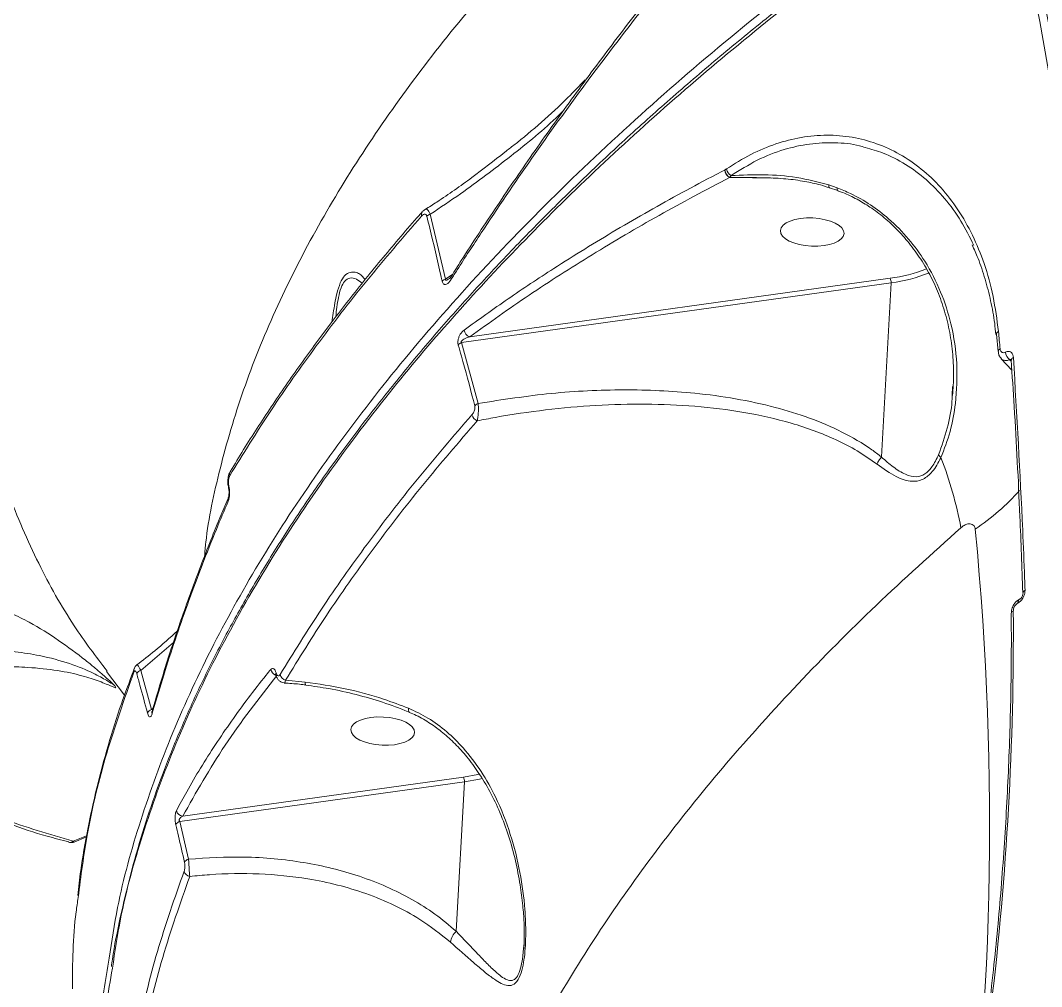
# Model space of a CAD drawing. Header units: millimetres. Extents: x -4335 to 4318, y -3792 to 3101.
# Drawn here: x 1852.4 to 2001.5, y 603.2 to 744.4 of the extents above; entities that cross this region are included whole.
import ezdxf

# ---------------------------------------------------------------- set-up
doc = ezdxf.new("R2010")
doc.units = ezdxf.units.MM
doc.layers.add('DIKOM_ЗОНА', color=80, linetype='Continuous')
doc.layers.add('DIKOM_ОБЪЕКТ', color=7, linetype='Continuous')

msp = doc.modelspace()

# ---------------------------------------------------------------- linework, layer by layer
at = {"layer": 'DIKOM_ЗОНА', "color": 3, "lineweight": 15}
msp.add_lwpolyline([(1629.814, 3100.338, -0.4205658), (4317.777, 469.92), (4317.777, -16.224, -0.4142136), (1317.777, -3016.224), (-2004.986, -3016.224, -0.4142136), (-3504.986, -1516.224), (-3504.986, 1600.338, -0.4142136), (-2004.986, 3100.338), (1629.814, 3100.338)], format="xyb", dxfattribs=at)
at = {"layer": 'DIKOM_ОБЪЕКТ', "color": 7, "linetype": 'Continuous', "lineweight": 15}
for p, q in [((1955.274, 722.528), (1955.243, 722.512)), ((1955.5, 722.66), (1955.274, 722.528)), ((1955.966, 721.436), (1955.998, 721.441)), ((1955.966, 721.436), (1962.595, 721.3)), ((1955.998, 721.441), (1956.166, 721.685)), ((1955.998, 721.441), (1957.639, 721.43)), ((1971.665, 719.894), (1970.43, 720.323)), ((1971.781, 719.494), (1970.542, 719.914)), ((1914.465, 706.569), (1912.228, 716.049)), ((1915.525, 707.312), (1914.465, 706.569)), ((1915.318, 707.02), (1915.325, 707.031)), ((1916.812, 697.296), (1979.557, 706.03)), ((1979.396, 706.695), (1917.997, 698.148)), ((1979.557, 706.03), (1978.134, 680.596)), ((1995.179, 695.993), (1994.935, 698.529)), ((1919.223, 688.408), (1916.812, 697.296)), ((1996.252, 695.913), (1996.233, 695.903)), ((1997.178, 693.285), (1995.627, 694.929)), ((1996.866, 694.796), (1996.886, 694.805)), ((1997.006, 694.643), (1996.866, 694.796)), ((1996.886, 694.805), (1997.089, 694.665)), ((1997.11, 694.768), (1997.111, 694.753)), ((1988.503, 690.893), (1988.461, 689.567)), ((1998.813, 660.783), (1998.814, 660.77)), ((1998.069, 659.262), (1998.089, 659.272)), ((1998.324, 659.828), (1998.351, 659.841)), ((1869.959, 649.415), (1874.738, 653.48)), ((1867.588, 645.793), (1864.938, 649.236)), ((1871.521, 643.69), (1869.959, 649.415)), ((1893.975, 647.717), (1891.107, 647.984)), ((1871.736, 643.841), (1871.521, 643.69)), ((1875.652, 627.362), (1917.238, 633.151)), ((1917.077, 633.816), (1876.076, 628.109)), ((1917.238, 633.151), (1916.016, 611.32)), ((1876.935, 621.847), (1875.652, 627.362)), ((1862.043, 625.228), (1860.104, 624.462)), ((1862.023, 625.109), (1860.231, 624.347)), ((1859.441, 624.317), (1859.421, 624.322))]:
    msp.add_line(p, q, dxfattribs=at)
at = {"layer": 'DIKOM_ОБЪЕКТ', "color": 7, "linetype": 'Continuous', "lineweight": 15, "flags": 128}
for points in [[(1995.752, 769.345), (1998.701, 756.817), (2001.287, 744.187), (2003.507, 731.464), (2005.36, 718.656), (2006.844, 705.771), (2007.96, 692.819), (2008.705, 679.807), (2009.08, 666.744), (2009.085, 653.639), (2008.719, 640.499), (2007.982, 627.335), (2006.875, 614.154), (2005.399, 600.965), (2003.555, 587.777), (2001.344, 574.598), (1998.767, 561.437), (1995.826, 548.303), (1992.524, 535.204), (1988.861, 522.149), (1984.841, 509.146), (1980.466, 496.204)], [(1970.43, 720.323), (1970.444, 720.109), (1970.493, 719.974), (1970.551, 719.929)], [(1882.828, 676.277), (1882.774, 676.164), (1882.773, 676.074)], [(1889.676, 648.797), (1889.669, 648.92), (1889.715, 649.065)], [(1909.183, 643.296), (1909.171, 643.302), (1909.09, 643.403), (1909.056, 643.6), (1909.071, 643.882)], [(1919.431, 634.251), (1919.201, 634.198), (1917.077, 633.816)], [(1917.238, 633.151), (1919.428, 633.545), (1919.83, 633.639)]]:
    msp.add_lwpolyline(points, dxfattribs=at)
at = {"layer": 'DIKOM_ОБЪЕКТ', "color": 7, "linetype": 'Continuous', "lineweight": 15}
for centre, radius, start, end in [((1956.539, 722.601), 1.299, 183.9232, 243.81491), ((1956.552, 722.594), 1.28, 182.95823, 244.33923), ((1956.904, 722.904), 1.425, 189.87337, 238.8318), ((1911.558, 716.001), 0.625, 140.87079, 199.57424), ((1912.684, 714.745), 1.382, 109.24469, 133.52531), ((1915.729, 706.787), 0.473, 150.466, 207.75507), ((1976.633, 728.13), 21.613, 277.34575, 291.93079), ((1976.686, 728.215), 22.369, 277.37443, 292.09155), ((1914.882, 705.27), 1.364, 107.76622, 132.2537), ((1978.473, 706.12), 1.088, 355.27462, 31.90642), ((1918.398, 699.297), 1.217, 187.84886, 250.76439), ((1995.398, 698.485), 0.466, 111.4308, 174.58295), ((1571.231, 656.735), 426.09, 5.33867, 5.68173), ((1917.283, 696.125), 1.262, 111.92287, 139.32181), ((1995.626, 695.958), 0.448, 109.91084, 175.08818), ((1997.746, 696.033), 1.518, 184.90373, 234.61258), ((1997.765, 696.043), 1.518, 184.90147, 234.60423), ((1997.527, 694.712), 0.421, 106.12349, 172.38591), ((1919.66, 687.242), 1.245, 110.54131, 137.99729), ((1919.59, 687.094), 1.318, 195.36449, 247.8276), ((1987.831, 681.64), 1.526, 208.15499, 228.56884), ((1934.612, 660.106), 56.05, 10.42475, 21.33336), ((1883.593, 678.065), 0.676, 150.12464, 198.09356), ((1973.119, 698.101), 33.716, 303.70845, 318.36306), ((1883.24, 674.357), 0.562, 158.11578, 202.46357), ((1550.513, 626.915), 443.421, 351.74971, 5.58287), ((1999.239, 660.726), 0.43, 107.04206, 172.37804), ((1998.633, 659.348), 0.571, 123.08705, 188.68287), ((1998.65, 659.359), 0.568, 122.25114, 188.77569), ((1536.812, 654.956), 460.591, 353.20519, 0.38866), ((1997.506, 657.682), 0.414, 105.82013, 171.41889), ((1869.622, 649.369), 0.713, 158.72712, 197.3607), ((1870.285, 648.392), 1.075, 107.70835, 149.01602), ((1890.047, 649.751), 1.122, 190.14827, 248.17147), ((1891.427, 649.104), 1.165, 195.32317, 254.04691), ((1894.557, 647.611), 0.592, 169.66215, 214.47824), ((1871.825, 642.673), 1.061, 106.67892, 148.27535), ((1872.173, 643.248), 0.609, 163.10861, 198.96819), ((1916.151, 633.24), 1.091, 355.322, 31.85905), ((1876.225, 629.183), 1.085, 192.84017, 262.11852), ((1875.942, 626.421), 0.985, 107.09995, 153.10437), ((1859.615, 625.108), 0.81, 257.58204, 307.12255), ((1877.205, 620.913), 0.973, 106.13105, 152.33098), ((1877.332, 620.367), 1.071, 195.09894, 258.18997), ((1917.939, 609.288), 2.797, 133.42101, 170.87863)]:
    msp.add_arc(centre, radius, start, end, dxfattribs=at)
at = {"layer": 'DIKOM_ОБЪЕКТ', "color": 7, "linetype": 'Continuous', "lineweight": 15, "extrusion": (0, 0, -1)}
for centre in [(1968.023, 713.443), (1905.291, 640.549)]:
    msp.add_ellipse(centre, major_axis=(-4.655, 0.216), ratio=0.4423845, dxfattribs=at)
at = {"layer": 'DIKOM_ОБЪЕКТ', "color": 7, "linetype": 'Continuous', "lineweight": 15}
for points, knots in [([(1784.689, 686.189), (1784.372, 686.77), (1782.217, 690.72), (1779.12, 698.919), (1775.448, 710.767), (1772.77, 723.63), (1771.028, 737.395), (1770.281, 752.066), (1770.537, 767.311), (1771.773, 783.066), (1773.943, 799.256), (1777.084, 816.144), (1781.225, 833.7), (1786.377, 851.879), (1792.171, 869.501), (1798.431, 886.449), (1804.991, 902.637), (1812.219, 919.05), (1820.104, 935.646), (1828.559, 952.245), (1837.539, 968.765), (1845.984, 983.46), (1851.596, 992.676), (1853.881, 996.428)], [0, 0, 0, 0, 0.0090629, 0.0616134, 0.1142045, 0.166755, 0.2208322, 0.2749532, 0.3290302, 0.3815808, 0.4341718, 0.4867225, 0.5407995, 0.5949206, 0.6489977, 0.6947333, 0.7405225, 0.7863117, 0.8325347, 0.8787578, 0.923817, 0.968978, 1, 1, 1, 1]), ([(1865.04, 649.312), (1863.395, 651.471), (1859.702, 656.321), (1854.862, 665.047), (1850.403, 675.295), (1846.805, 686.639), (1844.122, 698.899), (1842.415, 711.782), (1841.641, 725.128), (1841.731, 738.833), (1842.675, 753.271), (1844.507, 768.418), (1847.242, 784.232), (1850.796, 800.267), (1855.12, 816.447), (1860.15, 832.701), (1865.988, 849.382), (1872.663, 866.455), (1880.109, 883.862), (1885.697, 895.576), (1888.49, 901.43)], [0, 0, 0, 0, 0.0448805, 0.1007966, 0.1587356, 0.2166744, 0.2754456, 0.3342166, 0.3894156, 0.4446579, 0.4998574, 0.5566653, 0.6135193, 0.670328, 0.7245287, 0.7787687, 0.8329697, 0.8886323, 0.9443371, 1, 1, 1, 1]), ([(1960.12, 787.284), (1956.295, 784.062), (1948.647, 777.62), (1938.089, 767.748), (1928.237, 757.74), (1918.871, 747.25), (1910.14, 736.327), (1902.19, 724.996), (1895.264, 713.536), (1889.446, 701.982), (1884.753, 690.366), (1881.466, 679.078), (1879.68, 670.963), (1879.327, 666.74), (1879.269, 666.041)], [0, 0, 0, 0, 0.0825412, 0.1650825, 0.2484454, 0.331808, 0.4239641, 0.5161908, 0.6083454, 0.7032168, 0.7981668, 0.8930368, 0.9822931, 1, 1, 1, 1]), ([(1995.327, 771.026), (1992.074, 768.815), (1983.312, 762.86), (1969.763, 752.903), (1954.96, 741.125), (1941.012, 728.997), (1927.99, 716.554), (1915.969, 703.829), (1905.21, 691.104), (1895.723, 678.422), (1887.484, 665.825), (1880.364, 653.108), (1874.42, 640.309), (1869.771, 627.482), (1866.706, 616.487), (1865.722, 609.858), (1865.356, 607.397)], [0, 0, 0, 0, 0.0441346, 0.1188984, 0.1937197, 0.2684835, 0.3454189, 0.4224169, 0.4993524, 0.5741159, 0.6489373, 0.7237011, 0.8006366, 0.8776345, 0.9545701, 1, 1, 1, 1]), ([(1865.66, 606.168), (1865.708, 606.518), (1866.035, 608.893), (1866.938, 613.339), (1868.383, 619.495), (1870.158, 625.676), (1872.224, 631.858), (1874.586, 638.043), (1877.244, 644.232), (1880.198, 650.428), (1883.448, 656.631), (1886.996, 662.843), (1890.841, 669.067), (1894.986, 675.304), (1899.432, 681.555), (1904.179, 687.82), (1909.212, 694.08), (1914.512, 700.309), (1920.062, 706.485), (1925.856, 712.604), (1931.894, 718.669), (1938.18, 724.681), (1944.715, 730.644), (1951.5, 736.559), (1958.537, 742.427), (1965.828, 748.249), (1973.374, 754.03), (1981.186, 759.765), (1988.676, 765.073), (1993.661, 768.431), (1995.873, 769.921)], [0, 0, 0, 0, 0.0064342, 0.0437347, 0.0811219, 0.1183617, 0.1554313, 0.1923721, 0.2292253, 0.2660323, 0.3028337, 0.3396636, 0.3765562, 0.4135523, 0.4506931, 0.4880193, 0.5254942, 0.5628754, 0.6000489, 0.6370709, 0.6739834, 0.7108282, 0.7476467, 0.7844811, 0.8213591, 0.8583225, 0.8954137, 0.9326738, 0.9701206, 1, 1, 1, 1]), ([(1981.565, 496.187), (1982.285, 498.255), (1984.375, 504.254), (1987.61, 514.227), (1991.171, 526.117), (1994.431, 538.049), (1997.391, 550.016), (2000.05, 562.011), (2002.406, 574.028), (2004.457, 586.06), (2006.204, 598.101), (2007.644, 610.145), (2008.777, 622.183), (2009.602, 634.211), (2010.12, 646.222), (2010.329, 658.209), (2010.229, 670.165), (2009.821, 682.084), (2009.105, 693.959), (2008.081, 705.785), (2006.75, 717.554), (2005.111, 729.26), (2003.169, 740.898), (2000.917, 752.459), (1998.787, 762.089), (1997.367, 767.851), (1996.883, 769.812)], [0, 0, 0, 0, 0.0228197, 0.0662142, 0.1096093, 0.1530051, 0.1964012, 0.2397978, 0.2831947, 0.3265922, 0.36999, 0.4133885, 0.4567873, 0.5001867, 0.5435864, 0.5869868, 0.6303876, 0.6737889, 0.7171906, 0.760593, 0.8039955, 0.8473987, 0.8908023, 0.9342062, 0.9776107, 1, 1, 1, 1]), ([(1865.82, 605.897), (1866.173, 608.299), (1867.121, 614.75), (1870.096, 625.445), (1874.556, 637.905), (1880.356, 650.577), (1887.455, 663.414), (1895.88, 676.378), (1905.038, 688.64), (1914.696, 700.171), (1924.642, 710.963), (1935.441, 721.686), (1947.075, 732.307), (1959.414, 742.715), (1972.396, 752.859), (1984.511, 761.706), (1992.499, 767.135), (1995.752, 769.345)], [0, 0, 0, 0, 0.0443992, 0.1192421, 0.1941427, 0.2689859, 0.3460027, 0.4230824, 0.5000993, 0.5652368, 0.6304501, 0.6956634, 0.7614945, 0.8273256, 0.8914994, 0.9558184, 1, 1, 1, 1]), ([(1915.311, 706.567), (1915.598, 707.019), (1917.034, 709.278), (1920.854, 715.159), (1927.018, 724.224), (1936.227, 737.078), (1943.44, 746.289), (1947.813, 751.874)], [0, 0, 0, 0, 0.0299892, 0.1499527, 0.3900723, 0.6301912, 1, 1, 1, 1]), ([(1915.342, 707.021), (1915.812, 707.774), (1917.953, 711.204), (1922.002, 717.316), (1927.486, 725.34), (1933.199, 733.336), (1939.136, 741.307), (1943.999, 747.643), (1946.96, 751.316), (1947.789, 752.345)], [0, 0, 0, 0, 0.0499692, 0.2277923, 0.4046873, 0.5808526, 0.7564787, 0.9317579, 1, 1, 1, 1]), ([(1934.871, 735.703), (1934.031, 734.823), (1930.769, 731.409), (1926.778, 727.938), (1923.576, 725.474), (1923.141, 725.139)], [0, 0, 0, 0, 0.2307512, 0.8955452, 1, 1, 1, 1]), ([(1912.228, 716.049), (1913.712, 717.036), (1917.737, 719.714), (1924.039, 724.513), (1929.067, 728.596), (1931.489, 730.979), (1931.716, 731.203)], [0, 0, 0, 0, 0.2168598, 0.5885464, 0.9613809, 1, 1, 1, 1]), ([(1995.228, 698.919), (1995.001, 700.652), (1994.547, 704.119), (1993.23, 708.815), (1991.495, 713.05), (1989.368, 716.774), (1986.863, 720.027), (1984.004, 722.74), (1980.855, 724.896), (1977.465, 726.463), (1973.886, 727.394), (1970.183, 727.699), (1966.435, 727.377), (1962.707, 726.409), (1959.038, 724.896), (1956.678, 723.405), (1955.5, 722.66)], [0, 0, 0, 0, 0.0751076, 0.1502149, 0.2212827, 0.2925774, 0.3636455, 0.4347704, 0.5061231, 0.5772488, 0.6483408, 0.7196584, 0.7907518, 0.8604295, 0.9303195, 1, 1, 1, 1]), ([(1956.166, 721.685), (1957.438, 722.483), (1959.981, 724.077), (1963.849, 725.569), (1967.653, 726.415), (1971.326, 726.56), (1974.054, 726.347), (1975.48, 725.885), (1975.76, 725.795)], [0, 0, 0, 0, 0.1995824, 0.3991633, 0.5841774, 0.7697753, 0.954785, 1, 1, 1, 1]), ([(1911.498, 716.751), (1912.064, 717.108), (1914.385, 718.574), (1918.285, 721.339), (1921.53, 723.864), (1923.128, 725.107)], [0, 0, 0, 0, 0.140576, 0.5768195, 1, 1, 1, 1]), ([(1975.76, 725.795), (1976.638, 725.556), (1978.681, 725), (1981.671, 723.42), (1984.703, 721.208), (1987.415, 718.41), (1989.783, 715.207), (1991.029, 712.717), (1991.635, 711.505)], [0, 0, 0, 0, 0.1322446, 0.3078342, 0.4828655, 0.6578737, 0.8334396, 1, 1, 1, 1]), ([(1955.243, 722.512), (1954.823, 722.294), (1952.72, 721.202), (1947.336, 718.326), (1939.331, 713.786), (1930.91, 708.588), (1923.53, 703.7), (1919.305, 700.654), (1917.193, 699.131)], [0, 0, 0, 0, 0.0299889, 0.1499475, 0.3900566, 0.6301649, 0.8150834, 1, 1, 1, 1]), ([(1917.997, 698.148), (1920.852, 700.189), (1926.56, 704.271), (1935.829, 710.175), (1945.563, 715.928), (1952.498, 719.6), (1955.966, 721.436)], [0, 0, 0, 0, 0.2492689, 0.4985368, 0.749268, 1, 1, 1, 1]), ([(1970.43, 720.323), (1968.876, 720.738), (1965.767, 721.567), (1960.998, 721.902), (1957.783, 721.758), (1956.166, 721.685)], [0, 0, 0, 0, 0.3317433, 0.6638448, 1, 1, 1, 1]), ([(1957.639, 721.43), (1957.957, 721.429), (1959.422, 721.423), (1960.884, 721.371), (1962.03, 721.331)], [0, 0, 0, 0, 0.2170656, 1, 1, 1, 1]), ([(1970.546, 719.91), (1970.112, 720.054), (1968.918, 720.452), (1966.797, 720.89), (1964.118, 721.271), (1962.198, 721.34), (1961.199, 721.376)], [0, 0, 0, 0, 0.1419836, 0.3909118, 0.6831836, 1, 1, 1, 1]), ([(1986.821, 680.496), (1987.308, 681.749), (1988.296, 684.286), (1989.102, 688.926), (1989.296, 694.234), (1988.511, 699.726), (1986.892, 704.772), (1984.764, 708.928), (1982.159, 712.508), (1979.46, 715.265), (1976.567, 717.477), (1974.002, 718.965), (1972.316, 719.635), (1971.665, 719.894)], [0, 0, 0, 0, 0.0889075, 0.1801284, 0.3049765, 0.4334611, 0.5379147, 0.645161, 0.72941, 0.8158767, 0.884786, 0.9555182, 1, 1, 1, 1]), ([(1971.665, 719.894), (1971.665, 719.872), (1971.664, 719.731), (1971.689, 719.549), (1971.768, 719.529), (1971.801, 719.52)], [0, 0, 0, 0, 0.0998046, 0.6201953, 1, 1, 1, 1]), ([(1988.514, 689.576), (1988.559, 690.079), (1988.701, 691.666), (1988.673, 694.349), (1988.365, 697.577), (1987.728, 700.724), (1986.8, 703.722), (1985.594, 706.55), (1984.132, 709.166), (1982.448, 711.553), (1980.592, 713.687), (1978.599, 715.547), (1976.591, 717.067), (1974.554, 718.281), (1972.969, 719.062), (1972.016, 719.373), (1971.777, 719.451)], [0, 0, 0, 0, 0.0419024, 0.1320988, 0.2234155, 0.3120051, 0.3984509, 0.4823688, 0.5638937, 0.6420329, 0.7176471, 0.7899182, 0.8586958, 0.9172835, 0.9792279, 1, 1, 1, 1]), ([(1883.008, 678.401), (1883.034, 678.446), (1884.253, 680.574), (1886.938, 684.787), (1891.079, 691.037), (1895.545, 697.279), (1900.274, 703.506), (1905.311, 709.709), (1908.92, 714.005), (1910.927, 716.223), (1911.078, 716.39)], [0, 0, 0, 0, 0.0035151, 0.1673113, 0.331191, 0.4951596, 0.6590693, 0.822851, 0.98663, 1, 1, 1, 1]), ([(1910.969, 715.792), (1911.053, 715.875), (1911.202, 716.022), (1911.414, 716.088), (1911.566, 716.042), (1911.673, 715.927), (1911.713, 715.807), (1911.732, 715.747)], [0, 0, 0, 0, 0.319628, 0.5618587, 0.7279063, 0.8640388, 1, 1, 1, 1]), ([(1911.086, 716.375), (1911.144, 716.455), (1911.253, 716.605), (1911.419, 716.697), (1911.497, 716.74)], [0, 0, 0, 0, 0.5356556, 1, 1, 1, 1]), ([(1912.228, 716.049), (1912.163, 716.196), (1912.032, 716.49), (1911.817, 716.739), (1911.633, 716.834), (1911.54, 716.771), (1911.502, 716.745)], [0, 0, 0, 0, 0.2671876, 0.5341863, 0.8067269, 1, 1, 1, 1]), ([(1882.95, 677.855), (1884.9, 681.019), (1888.798, 687.345), (1895.518, 696.843), (1902.82, 706.338), (1908.253, 712.64), (1910.969, 715.792)], [0, 0, 0, 0, 0.2491217, 0.4982423, 0.749121, 1, 1, 1, 1]), ([(1911.732, 715.747), (1911.876, 715.171), (1912.593, 712.295), (1913.332, 709.136), (1913.905, 706.546), (1913.965, 706.279)], [0, 0, 0, 0, 0.1831688, 0.9158784, 1, 1, 1, 1]), ([(1994.842, 698.495), (1994.791, 699.029), (1994.628, 700.714), (1994.112, 703.427), (1993.303, 706.611), (1992.394, 709.352), (1991.675, 710.937), (1991.38, 711.589)], [0, 0, 0, 0, 0.1102019, 0.3483369, 0.5887653, 0.8308313, 1, 1, 1, 1]), ([(1902.745, 706.498), (1902.488, 706.809), (1902.068, 707.318), (1901.262, 707.617), (1900.526, 707.631), (1899.765, 707.209), (1899.074, 706.105), (1898.492, 704.22), (1898.138, 702.169), (1897.939, 700.724), (1897.878, 700.286)], [0, 0, 0, 0, 0.1872557, 0.305902, 0.4242914, 0.5552298, 0.6630066, 0.7709265, 0.9305234, 1, 1, 1, 1]), ([(1915.021, 706.656), (1915.028, 706.661), (1915.046, 706.674), (1915.158, 706.791), (1915.256, 706.906), (1915.316, 707.017), (1915.317, 707.02)], [0, 0, 0, 0, 0.2113382, 0.5084415, 0.9898276, 1, 1, 1, 1]), ([(1898.438, 701.022), (1898.439, 701.031), (1898.529, 702.017), (1898.725, 703.561), (1899.175, 705.361), (1899.756, 706.422), (1900.559, 706.85), (1901.467, 706.648), (1902.031, 706.188), (1902.311, 705.96)], [0, 0, 0, 0, 0.0019933, 0.205167, 0.3244355, 0.4433936, 0.5960173, 0.7993856, 1, 1, 1, 1]), ([(1913.965, 706.279), (1913.99, 706.189), (1914.042, 706.01), (1914.178, 705.845), (1914.364, 705.764), (1914.642, 705.822), (1914.981, 706.094), (1915.203, 706.413), (1915.311, 706.567)], [0, 0, 0, 0, 0.109854, 0.2200461, 0.3257302, 0.4925162, 0.7537331, 1, 1, 1, 1]), ([(1915.032, 706.673), (1914.977, 706.631), (1914.848, 706.533), (1914.675, 706.443), (1914.546, 706.412), (1914.491, 706.426), (1914.472, 706.445), (1914.459, 706.47), (1914.453, 706.508), (1914.461, 706.546), (1914.465, 706.569)], [0, 0, 0, 0, 0.246634, 0.5785439, 0.7383015, 0.7935604, 0.8493845, 0.8650991, 0.9198888, 1, 1, 1, 1]), ([(1917.193, 699.131), (1916.994, 698.953), (1916.711, 698.7), (1916.421, 698.139), (1916.296, 697.725), (1916.263, 697.338), (1916.286, 697.098), (1916.318, 696.979), (1916.326, 696.948)], [0, 0, 0, 0, 0.4029991, 0.5733119, 0.7451165, 0.8533484, 0.9617298, 1, 1, 1, 1]), ([(1916.812, 697.296), (1916.803, 697.305), (1916.785, 697.324), (1916.764, 697.361), (1916.758, 697.397), (1916.76, 697.435), (1916.771, 697.48), (1916.838, 697.593), (1917.008, 697.729), (1917.285, 697.888), (1917.624, 698.031), (1917.874, 698.11), (1917.997, 698.148)], [0, 0, 0, 0, 0.0254763, 0.0517661, 0.0782705, 0.0864761, 0.1150097, 0.1529105, 0.3030143, 0.4907859, 0.7490131, 1, 1, 1, 1]), ([(1916.326, 696.948), (1916.48, 696.409), (1917.251, 693.716), (1918.049, 690.756), (1918.671, 688.326), (1918.735, 688.075)], [0, 0, 0, 0, 0.1831684, 0.9158775, 1, 1, 1, 1]), ([(1995.682, 694.944), (1995.594, 695.03), (1995.382, 695.24), (1995.216, 695.619), (1995.212, 695.899), (1995.211, 696)], [0, 0, 0, 0, 0.3095199, 0.753104, 1, 1, 1, 1]), ([(1996.233, 695.903), (1996.221, 695.897), (1996.13, 695.852), (1995.959, 695.811), (1995.773, 695.853), (1995.621, 695.966), (1995.514, 696.132), (1995.486, 696.303), (1995.473, 696.379)], [0, 0, 0, 0, 0.0339768, 0.252199, 0.4705137, 0.5979231, 0.8192921, 1, 1, 1, 1]), ([(1997.41, 695.117), (1997.389, 695.263), (1997.345, 695.557), (1997.13, 695.868), (1996.834, 696.03), (1996.524, 696.032), (1996.328, 695.946), (1996.252, 695.913)], [0, 0, 0, 0, 0.2182671, 0.4367393, 0.6530519, 0.865753, 1, 1, 1, 1]), ([(1999.113, 661.137), (1999.092, 661.719), (1998.984, 664.628), (1998.529, 675.899), (1997.901, 686.684), (1997.41, 695.117)], [0, 0, 0, 0, 0.0517106, 0.2585527, 1, 1, 1, 1]), ([(1995.65, 694.946), (1995.65, 694.946), (1995.696, 694.868), (1995.911, 694.759), (1996.276, 694.643), (1996.645, 694.709), (1996.84, 694.785), (1996.866, 694.796)], [0, 0, 0, 0, 0.0011203, 0.2154044, 0.5811452, 0.9438131, 1, 1, 1, 1]), ([(1996.886, 694.805), (1996.909, 694.817), (1996.971, 694.846), (1997.05, 694.851), (1997.094, 694.824), (1997.101, 694.82)], [0, 0, 0, 0, 0.3475892, 0.8998077, 1, 1, 1, 1]), ([(1998.787, 660.785), (1998.651, 664.486), (1998.32, 673.494), (1997.74, 684.83), (1997.233, 692.492), (1997.082, 694.769)], [0, 0, 0, 0, 0.3289682, 0.8005213, 1, 1, 1, 1]), ([(1997.108, 694.752), (1997.108, 694.764), (1997.108, 694.825), (1997.089, 694.867), (1997.092, 694.861), (1997.094, 694.859)], [0, 0, 0, 0, 0.1511848, 0.7383328, 1, 1, 1, 1]), ([(1978.134, 680.596), (1977.669, 680.951), (1975.875, 682.319), (1972.424, 684.325), (1967.672, 686.355), (1962.463, 687.962), (1956.861, 689.168), (1949.511, 690.155), (1940.531, 690.55), (1929.928, 690.06), (1922.789, 688.959), (1919.223, 688.408)], [0, 0, 0, 0, 0.0310718, 0.1198405, 0.2089556, 0.2979308, 0.3968249, 0.4957438, 0.663633, 0.831973, 1, 1, 1, 1]), ([(1988.461, 689.567), (1988.455, 689.307), (1988.419, 687.694), (1987.818, 684.735), (1986.932, 682.199), (1986.486, 680.92)], [0, 0, 0, 0, 0.0872457, 0.5395433, 1, 1, 1, 1]), ([(1918.735, 688.075), (1918.746, 688.018), (1918.769, 687.9), (1918.759, 687.673), (1918.704, 687.42), (1918.567, 687.067), (1918.42, 686.876), (1918.32, 686.745)], [0, 0, 0, 0, 0.1212183, 0.252307, 0.4115736, 0.5993455, 1, 1, 1, 1]), ([(1919.093, 685.874), (1919.132, 686.061), (1919.21, 686.435), (1919.269, 687.173), (1919.273, 687.875), (1919.238, 688.246), (1919.223, 688.408)], [0, 0, 0, 0, 0.2829623, 0.5675071, 0.8112174, 1, 1, 1, 1]), ([(1919.093, 685.874), (1919.971, 686.042), (1923.307, 686.682), (1929.105, 687.534), (1936.449, 688.196), (1943.731, 688.394), (1950.963, 688.09), (1958.091, 687.217), (1965.038, 685.656), (1970.529, 683.649), (1974.656, 681.535), (1976.543, 680.203), (1977.487, 679.537)], [0, 0, 0, 0, 0.0419947, 0.1595223, 0.2774934, 0.3953163, 0.5131212, 0.6338763, 0.7545657, 0.8758686, 0.9379484, 1, 1, 1, 1]), ([(1918.32, 686.745), (1915.622, 683.615), (1910.227, 677.355), (1902.936, 667.879), (1896.194, 658.355), (1892.267, 651.983), (1890.304, 648.796)], [0, 0, 0, 0, 0.2491213, 0.498242, 0.7491218, 1, 1, 1, 1]), ([(1891.107, 647.984), (1893.054, 651.143), (1896.949, 657.462), (1903.661, 666.948), (1910.953, 676.432), (1916.38, 682.727), (1919.093, 685.874)], [0, 0, 0, 0, 0.249121, 0.4982417, 0.7491201, 1, 1, 1, 1]), ([(1977.487, 679.537), (1977.498, 679.568), (1977.566, 679.748), (1977.751, 680.118), (1977.996, 680.422), (1978.131, 680.588)], [0, 0, 0, 0, 0.0844068, 0.4973212, 1, 1, 1, 1]), ([(1977.487, 679.537), (1978.423, 678.871), (1979.732, 677.939), (1981.451, 677.221), (1982.708, 676.959), (1984.082, 677.163), (1985.533, 678.249), (1986.368, 679.562), (1986.773, 680.398), (1986.821, 680.496)], [0, 0, 0, 0, 0.2865105, 0.4002703, 0.5163011, 0.657461, 0.7993918, 0.9763516, 1, 1, 1, 1]), ([(1986.486, 680.92), (1986.183, 680.29), (1985.637, 679.153), (1984.491, 677.997), (1983.121, 677.566), (1981.549, 678.008), (1979.851, 679.085), (1978.706, 680.065), (1978.132, 680.587), (1978.131, 680.588)], [0, 0, 0, 0, 0.1595595, 0.2875416, 0.4150452, 0.5934621, 0.7962133, 0.9997323, 1, 1, 1, 1]), ([(1978.131, 680.588), (1978.131, 680.589), (1978.133, 680.591), (1978.134, 680.593), (1978.134, 680.595), (1978.134, 680.596)], [0, 0, 0, 0, 0.3464472, 0.8172892, 1, 1, 1, 1]), ([(1882.78, 676.077), (1882.737, 676.296), (1882.645, 676.757), (1882.702, 677.532), (1882.802, 678.089), (1882.99, 678.346), (1883.024, 678.392)], [0, 0, 0, 0, 0.2737063, 0.5761105, 0.9227608, 1, 1, 1, 1]), ([(1882.828, 676.277), (1882.819, 676.32), (1882.781, 676.49), (1882.749, 676.825), (1882.767, 677.237), (1882.832, 677.605), (1882.911, 677.772), (1882.95, 677.855)], [0, 0, 0, 0, 0.0798555, 0.3181474, 0.5555976, 0.7774261, 1, 1, 1, 1]), ([(1882.718, 674.566), (1882.73, 674.596), (1882.755, 674.662), (1882.804, 674.863), (1882.844, 675.164), (1882.85, 675.53), (1882.821, 675.855), (1882.786, 676.008), (1882.772, 676.068)], [0, 0, 0, 0, 0.1212735, 0.2645925, 0.4629394, 0.6872882, 0.8777847, 1, 1, 1, 1]), ([(1882.72, 674.142), (1882.771, 674.29), (1882.873, 674.587), (1882.937, 675.175), (1882.929, 675.768), (1882.86, 676.118), (1882.828, 676.277)], [0, 0, 0, 0, 0.2591616, 0.5177375, 0.7812326, 1, 1, 1, 1]), ([(1871.598, 643.05), (1871.719, 643.47), (1872.325, 645.571), (1874.001, 651.064), (1876.908, 659.61), (1880.094, 667.897), (1882.142, 672.765), (1882.72, 674.142)], [0, 0, 0, 0, 0.0413725, 0.2068701, 0.5381496, 0.8694302, 1, 1, 1, 1]), ([(1871.61, 643.418), (1872.187, 645.405), (1873.471, 649.823), (1875.784, 656.758), (1878.506, 664.2), (1880.81, 670.089), (1882.293, 673.514), (1882.685, 674.419)], [0, 0, 0, 0, 0.1960589, 0.4357485, 0.6750472, 0.9140833, 1, 1, 1, 1]), ([(1909.836, 526.7), (1909.718, 528.443), (1909.358, 533.765), (1910.048, 542.954), (1911.769, 554.187), (1914.716, 565.715), (1918.841, 577.486), (1924.177, 589.466), (1930.559, 601.315), (1937.915, 612.99), (1946.155, 624.457), (1955.448, 635.969), (1965.825, 647.482), (1977.194, 658.977), (1985.557, 666.492), (1989.736, 670.248)], [0, 0, 0, 0, 0.0388088, 0.1184995, 0.1982523, 0.2779444, 0.3599576, 0.4420379, 0.5240528, 0.6023023, 0.6806084, 0.7588583, 0.8392186, 0.9196394, 1, 1, 1, 1]), ([(1989.736, 670.248), (1989.894, 670.372), (1990.221, 670.631), (1990.684, 670.817), (1991.084, 670.849), (1991.406, 670.761), (1991.638, 670.572), (1991.784, 670.322), (1991.815, 670.14), (1991.83, 670.053)], [0, 0, 0, 0, 0.1943874, 0.4036988, 0.5539123, 0.6910236, 0.8350826, 0.9219135, 1, 1, 1, 1]), ([(1998.089, 659.272), (1998.164, 659.316), (1998.358, 659.428), (1998.653, 659.732), (1998.919, 660.17), (1999.094, 660.666), (1999.107, 660.98), (1999.113, 661.137)], [0, 0, 0, 0, 0.1342394, 0.3469783, 0.5632484, 0.7817378, 1, 1, 1, 1]), ([(1998.347, 659.841), (1998.357, 659.846), (1998.38, 659.857), (1998.468, 659.929), (1998.574, 660.053), (1998.679, 660.221), (1998.763, 660.424), (1998.808, 660.612), (1998.817, 660.733), (1998.813, 660.767), (1998.813, 660.77)], [0, 0, 0, 0, 0.1069527, 0.2426484, 0.3722354, 0.5223197, 0.6780501, 0.8408103, 0.9851991, 1, 1, 1, 1]), ([(1997.106, 657.746), (1997.119, 657.956), (1997.145, 658.414), (1997.473, 659.089), (1997.888, 659.597), (1998.225, 659.749), (1998.335, 659.799)], [0, 0, 0, 0, 0.2501748, 0.5458985, 0.8526252, 1, 1, 1, 1]), ([(1997.393, 658.08), (1997.393, 658.082), (1997.393, 658.181), (1997.417, 658.387), (1997.516, 658.659), (1997.661, 658.908), (1997.84, 659.123), (1997.995, 659.217), (1998.069, 659.262)], [0, 0, 0, 0, 0.004322, 0.2197991, 0.4355804, 0.5682693, 0.7938275, 1, 1, 1, 1]), ([(1866.192, 647.106), (1866.183, 647.122), (1866.126, 647.218), (1865.508, 647.806), (1864.426, 648.784), (1863.196, 649.837), (1861.113, 651.54), (1857.969, 653.841), (1854.33, 656.182), (1851.938, 657.324), (1851.06, 657.743)], [0, 0, 0, 0, 0.0208304, 0.1240763, 0.2139654, 0.2987456, 0.3837734, 0.6222031, 0.8614292, 1, 1, 1, 1]), ([(1993.876, 600.196), (1994.114, 602.278), (1994.807, 608.32), (1995.718, 618.318), (1996.51, 630.183), (1996.986, 642.029), (1997.126, 651.212), (1997.102, 656.445), (1997.096, 657.744)], [0, 0, 0, 0, 0.1082679, 0.3141875, 0.5201118, 0.7260391, 0.9319688, 1, 1, 1, 1]), ([(1869.369, 650.226), (1870.252, 650.898), (1872.301, 652.456), (1874.212, 654.189), (1875.3, 655.174)], [0, 0, 0, 0, 0.4312859, 1, 1, 1, 1]), ([(1865.834, 647.498), (1865.85, 647.48), (1865.975, 647.338), (1865.623, 647.566), (1864.772, 648.071), (1862.853, 649.14), (1859.663, 650.464), (1855.752, 651.524), (1851.642, 652.186), (1848.276, 652.459), (1846.056, 652.55), (1845.315, 652.559), (1845.315, 652.559)], [0, 0, 0, 0, 0.0098656, 0.0773449, 0.1479523, 0.2869643, 0.4741852, 0.6657943, 0.797938, 0.9330512, 0.9999282, 1, 1, 1, 1]), ([(1845.864, 649.918), (1847.218, 649.949), (1849.927, 650.011), (1853.969, 649.87), (1857.911, 649.432), (1861.332, 648.707), (1864, 647.817), (1865.49, 647.184), (1866.169, 646.896), (1866.416, 646.823), (1866.262, 647.018), (1866.192, 647.106)], [0, 0, 0, 0, 0.1177084, 0.2356132, 0.3988249, 0.5622753, 0.7043212, 0.8460516, 0.9005692, 0.9549298, 1, 1, 1, 1]), ([(1860.744, 616.523), (1860.88, 617.736), (1861.239, 620.946), (1862.166, 626.198), (1863.49, 632.272), (1865.142, 638.39), (1866.931, 644.12), (1868.311, 647.821), (1868.922, 649.457)], [0, 0, 0, 0, 0.1123983, 0.2974539, 0.4820842, 0.6671068, 0.8527941, 1, 1, 1, 1]), ([(1860.816, 616.228), (1861.215, 619.342), (1862.108, 626.304), (1864.777, 637.295), (1867.554, 645.202), (1868.942, 649.156)], [0, 0, 0, 0, 0.2880979, 0.644049, 1, 1, 1, 1]), ([(1868.942, 649.156), (1868.946, 649.165), (1868.972, 649.232), (1869.027, 649.32), (1869.114, 649.357), (1869.203, 649.306), (1869.292, 649.169), (1869.34, 649.019), (1869.364, 648.945)], [0, 0, 0, 0, 0.0354393, 0.2573397, 0.4482388, 0.6281151, 0.8143548, 1, 1, 1, 1]), ([(1868.972, 649.615), (1869.009, 649.713), (1869.09, 649.924), (1869.251, 650.145), (1869.379, 650.213), (1869.383, 650.215)], [0, 0, 0, 0, 0.4545012, 0.9804725, 1, 1, 1, 1]), ([(1869.364, 648.945), (1869.524, 648.376), (1870.059, 646.478), (1870.567, 644.569), (1870.922, 643.231)], [0, 0, 0, 0, 0.2996312, 1, 1, 1, 1]), ([(1869.959, 649.415), (1869.881, 649.573), (1869.725, 649.888), (1869.536, 650.157), (1869.42, 650.261), (1869.397, 650.21), (1869.391, 650.197)], [0, 0, 0, 0, 0.3021358, 0.6044193, 0.9046026, 1, 1, 1, 1]), ([(1888.943, 649.554), (1888.717, 649.276), (1887.59, 647.888), (1884.765, 644.256), (1880.776, 638.597), (1877.403, 633.096), (1875.66, 629.857), (1875.168, 628.942)], [0, 0, 0, 0, 0.041371, 0.206869, 0.5381493, 0.8694287, 1, 1, 1, 1]), ([(1889.715, 649.065), (1889.671, 649.198), (1889.584, 649.464), (1889.394, 649.682), (1889.171, 649.757), (1889.022, 649.624), (1888.943, 649.554)], [0, 0, 0, 0, 0.2321887, 0.4640118, 0.714, 1, 1, 1, 1]), ([(1889.676, 648.789), (1889.674, 648.798), (1889.659, 648.871), (1889.629, 648.928), (1889.63, 648.927), (1889.631, 648.927)], [0, 0, 0, 0, 0.083942, 0.6828115, 1, 1, 1, 1]), ([(1890.904, 647.603), (1890.773, 647.621), (1890.503, 647.656), (1890.16, 647.894), (1889.886, 648.233), (1889.737, 648.541), (1889.691, 648.758), (1889.682, 648.799)], [0, 0, 0, 0, 0.2058963, 0.4257926, 0.6500995, 0.9341439, 1, 1, 1, 1]), ([(1890.304, 648.796), (1890.283, 648.765), (1890.215, 648.663), (1890.087, 648.589), (1889.938, 648.632), (1889.806, 648.787), (1889.745, 648.972), (1889.715, 649.065)], [0, 0, 0, 0, 0.104374, 0.3453673, 0.5759495, 0.7877136, 1, 1, 1, 1]), ([(1876.076, 628.109), (1878.033, 631.586), (1881.953, 638.553), (1887.197, 645.281), (1889.823, 648.65)], [0, 0, 0, 0, 0.4991743, 1, 1, 1, 1]), ([(1894.07, 647.296), (1893.76, 647.334), (1892.712, 647.462), (1891.652, 647.521), (1890.907, 647.562)], [0, 0, 0, 0, 0.2965104, 1, 1, 1, 1]), ([(1890.91, 647.602), (1890.914, 647.598), (1890.951, 647.562), (1891.022, 647.692), (1891.082, 647.899), (1891.107, 647.984)], [0, 0, 0, 0, 0.0645598, 0.6176133, 1, 1, 1, 1]), ([(1909.071, 643.882), (1907.862, 644.342), (1904.861, 645.482), (1899.824, 646.85), (1895.932, 647.427), (1893.975, 647.717)], [0, 0, 0, 0, 0.2512715, 0.6234752, 1, 1, 1, 1]), ([(1909.181, 643.302), (1909.116, 643.33), (1907.852, 643.879), (1905.284, 644.794), (1901.426, 645.924), (1897.675, 646.763), (1895.19, 647.102), (1894.066, 647.256)], [0, 0, 0, 0, 0.0137202, 0.2681903, 0.5250641, 0.7851196, 1, 1, 1, 1]), ([(1860.104, 624.462), (1856.586, 625.499), (1849.55, 627.574), (1839.804, 631.884), (1830.621, 637), (1825.105, 641.203), (1822.347, 643.304)], [0, 0, 0, 0, 0.2486158, 0.4972313, 0.7486157, 1, 1, 1, 1]), ([(1870.922, 643.231), (1870.956, 643.118), (1871.024, 642.892), (1871.152, 642.682), (1871.283, 642.599), (1871.413, 642.65), (1871.52, 642.812), (1871.575, 642.981), (1871.598, 643.05)], [0, 0, 0, 0, 0.1643574, 0.3291607, 0.4897336, 0.661604, 0.8613774, 1, 1, 1, 1]), ([(1871.567, 643.351), (1871.567, 643.35), (1871.564, 643.345), (1871.576, 643.37), (1871.586, 643.409), (1871.587, 643.414)], [0, 0, 0, 0, 0.22101, 0.9044605, 1, 1, 1, 1]), ([(1915.177, 609.731), (1916.337, 608.701), (1918.095, 607.14), (1920.149, 605.377), (1921.483, 604.347), (1922.613, 603.651), (1923.58, 603.309), (1924.502, 603.456), (1925.252, 604.405), (1925.725, 605.899), (1926.001, 607.542), (1926.169, 609.518), (1926.205, 611.846), (1926.032, 615.398), (1925.424, 619.984), (1924.042, 625.529), (1922.102, 630.48), (1919.738, 634.708), (1917.327, 637.911), (1914.677, 640.519), (1911.995, 642.524), (1910.025, 643.439), (1909.071, 643.882)], [0, 0, 0, 0, 0.0866928, 0.1314011, 0.1760744, 0.2081993, 0.2409013, 0.2744205, 0.3082524, 0.337743, 0.3650532, 0.3930361, 0.4328779, 0.4727621, 0.5545458, 0.6396944, 0.7264122, 0.7889974, 0.8528485, 0.9020917, 0.9525877, 1, 1, 1, 1]), ([(1925.87, 608.637), (1925.881, 608.73), (1925.957, 609.344), (1925.988, 610.683), (1925.952, 612.725), (1925.752, 615.245), (1925.368, 618.253), (1924.708, 621.678), (1923.741, 625.21), (1922.491, 628.597), (1921.014, 631.7), (1919.379, 634.421), (1917.668, 636.745), (1915.927, 638.686), (1914.133, 640.325), (1912.228, 641.717), (1910.572, 642.712), (1909.512, 643.128), (1909.171, 643.262)], [0, 0, 0, 0, 0.0078673, 0.0518398, 0.1023763, 0.1626704, 0.238919, 0.3267376, 0.4192432, 0.5069648, 0.5900447, 0.6691215, 0.7373283, 0.7994125, 0.8582868, 0.9138158, 0.9722436, 1, 1, 1, 1]), ([(1875.168, 628.942), (1875.113, 628.807), (1875.023, 628.584), (1874.959, 628.075), (1874.955, 627.599), (1874.997, 627.175), (1875.044, 626.959), (1875.064, 626.867)], [0, 0, 0, 0, 0.3038503, 0.5023317, 0.7016993, 0.8732893, 1, 1, 1, 1]), ([(1875.652, 627.362), (1875.631, 627.39), (1875.595, 627.435), (1875.572, 627.521), (1875.572, 627.601), (1875.594, 627.684), (1875.658, 627.805), (1875.815, 627.973), (1875.974, 628.055), (1876.076, 628.109)], [0, 0, 0, 0, 0.1044279, 0.1740614, 0.2297234, 0.304726, 0.3966634, 0.6086578, 1, 1, 1, 1]), ([(1859.444, 624.357), (1858.385, 624.635), (1855.429, 625.412), (1852.372, 626.375), (1850.423, 627.126), (1850.245, 627.195)], [0, 0, 0, 0, 0.3364054, 0.9392259, 1, 1, 1, 1]), ([(1875.064, 626.867), (1875.196, 626.319), (1875.638, 624.491), (1876.053, 622.652), (1876.343, 621.365)], [0, 0, 0, 0, 0.2996256, 1, 1, 1, 1]), ([(1860.227, 624.362), (1860.219, 624.357), (1860.127, 624.302), (1859.926, 624.273), (1859.658, 624.266), (1859.502, 624.303), (1859.422, 624.322)], [0, 0, 0, 0, 0.0326584, 0.3579836, 0.6669819, 1, 1, 1, 1]), ([(1860.219, 624.375), (1860.211, 624.373), (1860.199, 624.371), (1860.131, 624.436), (1860.104, 624.462)], [0, 0, 0, 0, 0.6082448, 1, 1, 1, 1]), ([(1916.016, 611.32), (1915.008, 612.17), (1912.991, 613.872), (1909.559, 616.023), (1905.864, 617.877), (1901.953, 619.382), (1897.918, 620.546), (1893.764, 621.397), (1889.467, 621.941), (1883.876, 622.283), (1879.651, 622.018), (1876.935, 621.847)], [0, 0, 0, 0, 0.1006486, 0.201316, 0.3052424, 0.4091849, 0.5096388, 0.6100985, 0.7126662, 0.8152392, 1, 1, 1, 1]), ([(1876.343, 621.365), (1876.354, 621.313), (1876.38, 621.182), (1876.405, 620.922), (1876.403, 620.615), (1876.367, 620.311), (1876.323, 620.167), (1876.298, 620.088)], [0, 0, 0, 0, 0.1207524, 0.30754, 0.5229333, 0.7374206, 1, 1, 1, 1]), ([(1877.113, 619.319), (1877.099, 619.471), (1877.071, 619.775), (1877.024, 620.414), (1876.98, 621.083), (1876.951, 621.564), (1876.937, 621.799), (1876.935, 621.847)], [0, 0, 0, 0, 0.2435238, 0.4875495, 0.719778, 0.9418412, 1, 1, 1, 1]), ([(1876.298, 620.088), (1874.916, 616.175), (1872.153, 608.35), (1869.417, 596.712), (1867.64, 585.159), (1867.43, 577.59), (1867.325, 573.805)], [0, 0, 0, 0, 0.2486167, 0.4972328, 0.7486159, 1, 1, 1, 1]), ([(1868.14, 573.103), (1868.243, 576.84), (1868.45, 584.315), (1870.201, 595.805), (1872.928, 607.468), (1875.718, 615.368), (1877.113, 619.319)], [0, 0, 0, 0, 0.2486153, 0.4972307, 0.7486153, 1, 1, 1, 1]), ([(1877.113, 619.319), (1878.074, 619.413), (1881.482, 619.746), (1887.304, 619.817), (1893.539, 619.2), (1898.716, 618.124), (1902.923, 616.859), (1906.956, 615.19), (1911.177, 612.934), (1913.734, 610.886), (1915.177, 609.731)], [0, 0, 0, 0, 0.0672694, 0.2386087, 0.4121722, 0.5212144, 0.6302429, 0.7425254, 0.8547821, 1, 1, 1, 1]), ([(1859.966, 602.885), (1859.991, 606.615), (1860.02, 611.022), (1860.71, 615.535), (1860.816, 616.228)], [0, 0, 0, 0, 0.8463006, 1, 1, 1, 1]), ([(1925.844, 608.638), (1925.817, 608.299), (1925.749, 607.46), (1925.525, 606.175), (1925.131, 604.921), (1924.701, 604.376), (1924.197, 604.084), (1923.622, 604.098), (1922.806, 604.541), (1921.835, 605.318), (1920.658, 606.45), (1918.765, 608.433), (1917.122, 610.158), (1916.016, 611.32)], [0, 0, 0, 0, 0.0445899, 0.1105942, 0.1822828, 0.2526586, 0.2660788, 0.3500037, 0.4285056, 0.5087128, 0.6296382, 0.7506675, 1, 1, 1, 1]), ([(1925.886, 609.327), (1925.887, 609.248), (1925.891, 609.009), (1925.863, 608.787), (1925.844, 608.638)], [0, 0, 0, 0, 0.3302654, 1, 1, 1, 1]), ([(1865.356, 607.397), (1865.073, 605.801), (1864.07, 600.135), (1863.64, 590.595), (1864.154, 578.73), (1865.385, 569.549), (1866.87, 564.411), (1867.252, 563.09)], [0, 0, 0, 0, 0.1038384, 0.3687044, 0.6333652, 0.9057144, 1, 1, 1, 1]), ([(1867.484, 562.023), (1867.223, 562.924), (1865.883, 567.531), (1864.671, 576.267), (1864.044, 588.224), (1864.455, 598.164), (1865.507, 604.124), (1865.82, 605.897)], [0, 0, 0, 0, 0.0649859, 0.3325338, 0.6078535, 0.8833976, 1, 1, 1, 1])]:
    msp.add_open_spline(points, degree=3, knots=knots, dxfattribs=at)

doc.saveas('drawing.dxf')
